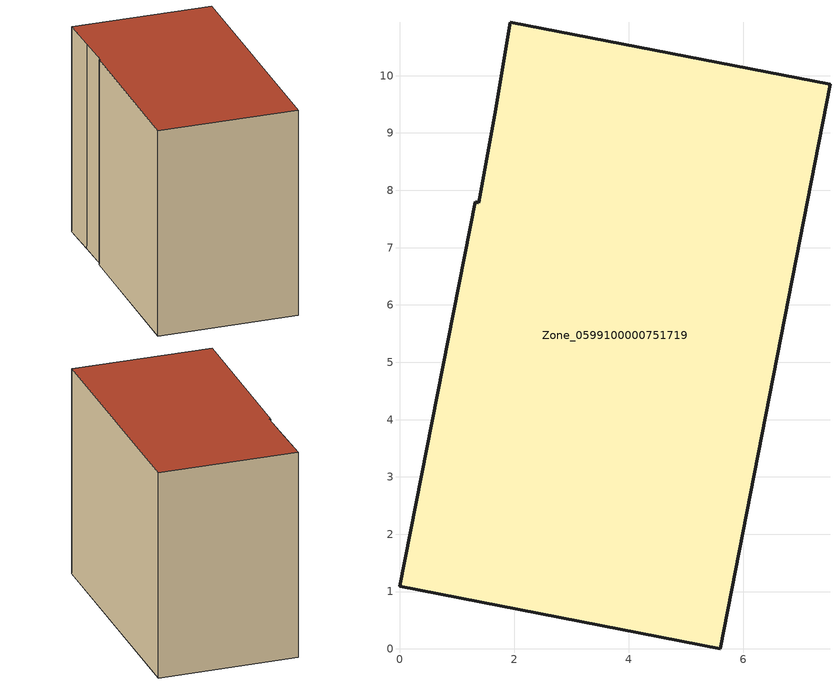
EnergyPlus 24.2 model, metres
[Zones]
Zone_0599100000751719
 floor ground (C_G): 0,1.09 1.32,7.8 1.38,7.79 1.66,9.32 1.94,10.93 7.51,9.85 5.59,0 z0
 wall outside (C_F): 1.66,9.32 1.38,7.79 1.32,7.8 0,1.09 5.59,0 7.51,9.85 1.94,10.93 1.66,9.32 z0:8.66
 roof outside (C_R): 1.32,7.8 0,1.09 5.59,0 7.51,9.85 1.94,10.93 1.66,9.32 1.38,7.79 z8.66
[BUILDING]
Pand.0599100000751719: North Axis=0; Terrain=City; Loads Convergence Tolerance Value=0.04; Temperature Convergence Tolerance Value=0.4; Solar Distribution=FullExterior; Maximum Number of Warmup Days=25; Minimum Number of Warmup Days=1
[Site:Location]
Rotterdam.The.Hague.AP_ZH_NLD Design_Conditions: Latitude=51.96; Longitude=4.45; Time Zone=1; Elevation=-4.5
[SITE:GROUNDTEMPERATURE:BUILDINGSURFACE]
18, 18, 18, 18, 18, 18, 18, 18, 18, 18, 18, 18
[MATERIAL] Thermal Absorptance=0.9; Solar Absorptance=0.7; Visible Absorptance=0.7
Name | Roughness | Thickness | Conductivity | Density | Specific Heat
G.TC.2006-2014 | MediumSmooth | 0.15 | 0.06 | 540 | 1210
F.TC.2006-2014 | Rough | 0.3 | 0.12 | 1920 | 840
R.TC.2006-2014 | MediumRough | 0.2 | 0.08 | 1500 | 1000
[CONSTRUCTION]
C_G: G.TC.2006-2014
C_F: F.TC.2006-2014
C_R: R.TC.2006-2014
[ZONE]
Zone_0599100000751719: Type=1; Multiplier=1; Ceiling Height=Autocalculate; Volume=Autocalculate; Floor Area=autocalculate; Part of Total Floor Area=Yes
[ZONEINFILTRATION:DESIGNFLOWRATE]
Infil_Zone_0599100000751719: Zone or ZoneList or Space or SpaceList=Zone_0599100000751719; Schedule=AlwaysOn; Design Flow Rate Calculation Method=Flow/Area; Flow Rate per Floor Area=0.0015; Constant Term Coefficient=1; Temperature Term Coefficient=0; Velocity Term Coefficient=0; Velocity Squared Term Coefficient=0
[HVACTEMPLATE:ZONE:IDEALLOADSAIRSYSTEM]
Zone_0599100000751719: Maximum Heating Supply Air Temperature=50; Minimum Cooling Supply Air Temperature=13; Maximum Heating Supply Air Humidity Ratio=0.0156; Minimum Cooling Supply Air Humidity Ratio=0.0077; Heating Limit=NoLimit; Cooling Limit=NoLimit; Dehumidification Control Type=ConstantSensibleHeatRatio; Cooling Sensible Heat Ratio=0.7; Dehumidification Setpoint=60; Humidification Control Type=None; Humidification Setpoint=30; Outdoor Air Method=None; Outdoor Air Flow Rate per Person=0.00944; Outdoor Air Flow Rate per Zone Floor Area=0; Outdoor Air Flow Rate per Zone=0; Demand Controlled Ventilation Type=None; Outdoor Air Economizer Type=NoEconomizer; Heat Recovery Type=None; Sensible Heat Recovery Effectiveness=0.7; Latent Heat Recovery Effectiveness=0.65
[ZONECONTROL:THERMOSTAT]
ThermostatControl_Zone_0599100000751719: Zone or ZoneList=Zone_0599100000751719; Control Type Schedule=DualSetpointControlType; Control 1=Thermostat_Zone_0599100000751719; Temperature Difference Between Cutout And Setpoint=0
[THERMOSTATSETPOINT:DUALSETPOINT]
Thermostat_Zone_0599100000751719: Heating Setpoint Temperature Schedule=HeatingSetpoint_Zone_0599100000751719; Cooling Setpoint Temperature Schedule=CoolingSetpoint_Zone_0599100000751719
[SCHEDULE:COMPACT]
HeatingSetpoint_Zone_0599100000751719: Through: 12/31, For: AllDays, Until: 24:00, 21
CoolingSetpoint_Zone_0599100000751719: Through: 12/31, For: AllDays, Until: 24:00, 24
DualSetpointControlType: Through: 12/31, For: AllDays, Until: 24:00, 4
AlwaysOn: Through: 12/31, For: AllDays, Until: 24:00, 1
